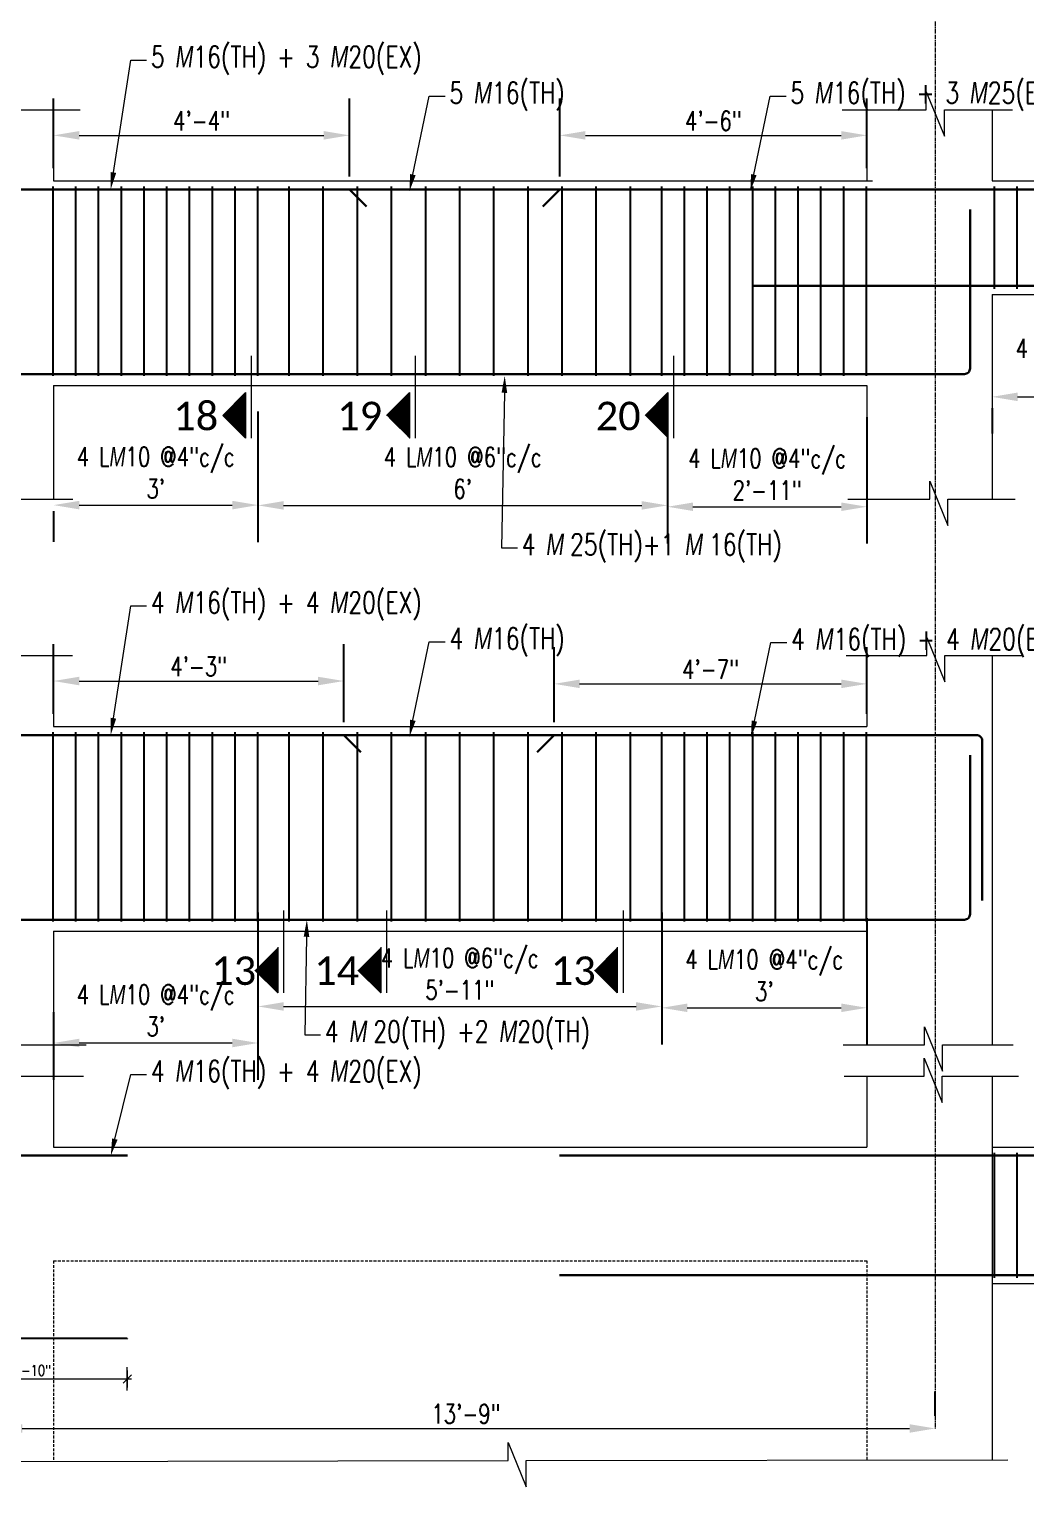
# Model space of a CAD drawing. Header units: inches. Extents: x 0 to 162649, y -36601 to -26324.
# Drawn here: x 157625.7 to 157800.9, y -35935.3 to -35678.8 of the extents above; entities that cross this region are included whole.
import ezdxf
from ezdxf import colors
from ezdxf.entities.mleader import LeaderData, LeaderLine
from ezdxf.math import Vec2, Vec3

# ---------------------------------------------------------------- set-up
doc = ezdxf.new("R2010")
doc.units = ezdxf.units.IN
doc.header["$MEASUREMENT"] = 0
doc.linetypes.add('CENTER2', pattern=[1.125, 0.75, -0.125, 0.125, -0.125])
doc.linetypes.add('DASHED', pattern=[0.75, 0.5, -0.25])
for name, color, linetype, lineweight in [('Cen', 9, 'CENTER2', 5), ('Dim', 1, 'Continuous', 13), ('dimention', 1, 'Continuous', 13), ('hatch', 252, 'Continuous', 0), ('OL_AR_Text', 140, 'Continuous', 5), ('Rein', 3, 'Continuous', 30), ('Stirrups', 191, 'Continuous', 25), ('TEXT', 7, 'Continuous', 9)]:
    doc.layers.add(name, color=color, linetype=linetype, lineweight=lineweight)
doc.styles.add('1-8 Annotative Text', font='calibri.ttf', dxfattribs={"height": 0.125})
doc.styles.add('DIM', font='simplex.shx', dxfattribs={"width": 0.75})
doc.styles.add('rmtext', font='romans.shx', dxfattribs={"width": 0.8})
doc.dimstyles.new('DIM-24', dxfattribs={"dimscale": 24, "dimtxt": 0.078125, "dimasz": 0.0625, "dimexe": 0.0625, "dimexo": 0.015625, "dimgap": 0.015625, "dimtad": 1, "dimdec": 1, "dimzin": 3, "dimdsep": 46, "dimlunit": 4, "dimtxsty": 'rmtext', "dimblk": 'OBLIQUE', "dimcen": 0.09375, "dimdle": 0.03125, "dimclrd": 1, "dimclre": 1, "dimclrt": 2, "dimadec": 0, "dimazin": 0, "dimtfac": 0.75, "dimtdec": 1, "dimtix": 1, "dimtmove": 0, "dimatfit": 3, "dimfxl": 0.0625, "dimfxlon": 1, "dimfrac": 1, "dimtolj": 1, "dimtzin": 0, "dimlwd": -1, "dimlwe": 5, "dimarcsym": 0})
doc.dimstyles.get("Standard").update_dxf_attribs({"dimscale": 36, "dimtxt": 0.09375, "dimasz": 0.125, "dimexe": 0.18, "dimexo": 0.0625, "dimgap": 0.015625, "dimtad": 1, "dimdec": 0, "dimzin": 0, "dimdsep": 46, "dimlunit": 4, "dimtxsty": 'DIM', "dimcen": 0.09, "dimadec": 0, "dimazin": 0, "dimtfac": 0.75, "dimtdec": 0, "dimtmove": 0, "dimatfit": 3, "dimfxl": 1, "dimtolj": 1, "dimtzin": 0, "dimlwd": 9, "dimarcsym": 0})

# ---------------------------------------------------------------- blocks, each defined once
blk = doc.blocks.new('*D7')
at = {"layer": 'Defpoints', "color": 0, "transparency": 16777216}
for p in [(157681.01, -35793.5), (157630.01, -35801.5), (157681.01, -35803)]:
    blk.add_point(p, dxfattribs=at)
at = {"layer": 'dimention', "color": 0, "lineweight": -2, "transparency": 16777216}
for p, q in [((157630.01, -35799.25), (157630.01, -35787.02)), ((157681.01, -35800.75), (157681.01, -35787.02))]:
    blk.add_line(p, q, dxfattribs=at)
at = {"layer": 'dimention', "color": 0, "lineweight": 9, "transparency": 16777216}
blk.add_line((157634.51, -35793.5), (157676.51, -35793.5), dxfattribs=at)
at = {"layer": 'dimention', "color": 0, "transparency": 16777216}
for points in [[(157634.51, -35792.75), (157634.51, -35794.25), (157630.01, -35793.5)], [(157676.51, -35792.75), (157676.51, -35794.25), (157681.01, -35793.5)]]:
    blk.add_solid(points, dxfattribs=at)
at = {"layer": 'dimention', "color": 0, "transparency": 16777216, "insert": (157655.51, -35790.93), "char_height": 3.375, "attachment_point": 5, "style": 'DIM'}
blk.add_mtext('\\A1;4\'-3"', dxfattribs=at)
blk = doc.blocks.new('*D8')
at = {"layer": 'Defpoints', "color": 0, "transparency": 16777216}
for p in [(157773, -35794), (157773, -35801.5), (157718, -35803)]:
    blk.add_point(p, dxfattribs=at)
at = {"layer": 'dimention', "color": 0, "lineweight": -2, "transparency": 16777216}
for p, q in [((157718, -35800.75), (157718, -35787.52)), ((157773, -35799.25), (157773, -35787.52))]:
    blk.add_line(p, q, dxfattribs=at)
at = {"layer": 'dimention', "color": 0, "lineweight": 9, "transparency": 16777216}
blk.add_line((157722.5, -35794), (157768.5, -35794), dxfattribs=at)
at = {"layer": 'dimention', "color": 0, "transparency": 16777216}
for points in [[(157722.5, -35793.25), (157722.5, -35794.75), (157718, -35794)], [(157768.5, -35793.25), (157768.5, -35794.75), (157773, -35794)]]:
    blk.add_solid(points, dxfattribs=at)
at = {"layer": 'dimention', "color": 0, "transparency": 16777216, "insert": (157745.5, -35791.43), "char_height": 3.375, "attachment_point": 5, "style": 'DIM'}
blk.add_mtext('\\A1;4\'-7"', dxfattribs=at)
blk = doc.blocks.new('*D16')
at = {"layer": 'Defpoints', "color": 0, "transparency": 16777216}
for p in [(157682.01, -35697.5), (157630.01, -35705.5), (157682.01, -35707)]:
    blk.add_point(p, dxfattribs=at)
at = {"layer": 'dimention', "color": 0, "lineweight": -2, "transparency": 16777216}
for p, q in [((157630.01, -35703.25), (157630.01, -35691.02)), ((157682.01, -35704.75), (157682.01, -35691.02))]:
    blk.add_line(p, q, dxfattribs=at)
at = {"layer": 'dimention', "color": 0, "lineweight": 9, "transparency": 16777216}
blk.add_line((157634.51, -35697.5), (157677.51, -35697.5), dxfattribs=at)
at = {"layer": 'dimention', "color": 0, "transparency": 16777216}
for points in [[(157634.51, -35696.75), (157634.51, -35698.25), (157630.01, -35697.5)], [(157677.51, -35696.75), (157677.51, -35698.25), (157682.01, -35697.5)]]:
    blk.add_solid(points, dxfattribs=at)
at = {"layer": 'dimention', "color": 0, "transparency": 16777216, "insert": (157656.01, -35694.93), "char_height": 3.375, "attachment_point": 5, "style": 'DIM'}
blk.add_mtext('\\A1;4\'-4"', dxfattribs=at)
blk = doc.blocks.new('*D17')
at = {"layer": 'Defpoints', "color": 0, "transparency": 16777216}
for p in [(157773, -35697.5), (157773, -35705.5), (157719, -35707)]:
    blk.add_point(p, dxfattribs=at)
at = {"layer": 'dimention', "color": 0, "lineweight": -2, "transparency": 16777216}
for p, q in [((157719, -35704.75), (157719, -35691.02)), ((157773, -35703.25), (157773, -35691.02))]:
    blk.add_line(p, q, dxfattribs=at)
at = {"layer": 'dimention', "color": 0, "lineweight": 9, "transparency": 16777216}
blk.add_line((157723.5, -35697.5), (157768.5, -35697.5), dxfattribs=at)
at = {"layer": 'dimention', "color": 0, "transparency": 16777216}
for points in [[(157723.5, -35696.75), (157723.5, -35698.25), (157719, -35697.5)], [(157768.5, -35696.75), (157768.5, -35698.25), (157773, -35697.5)]]:
    blk.add_solid(points, dxfattribs=at)
at = {"layer": 'dimention', "color": 0, "transparency": 16777216, "insert": (157746, -35694.93), "char_height": 3.375, "attachment_point": 5, "style": 'DIM'}
blk.add_mtext('\\A1;4\'-6"', dxfattribs=at)
blk = doc.blocks.new('*D26')
at = {"layer": 'Defpoints', "color": 0, "transparency": 16777216}
for p in [(157665.93, -35831.99), (157630.01, -35849.49), (157665.93, -35857.18)]:
    blk.add_point(p, dxfattribs=at)
at = {"layer": 'dimention', "color": 0, "lineweight": -2, "transparency": 16777216}
for p, q in [((157665.93, -35834.24), (157665.93, -35863.66)), ((157630.01, -35851.74), (157630.01, -35863.66))]:
    blk.add_line(p, q, dxfattribs=at)
at = {"layer": 'dimention', "color": 0, "lineweight": 9, "transparency": 16777216}
blk.add_line((157634.51, -35857.18), (157661.43, -35857.18), dxfattribs=at)
at = {"layer": 'dimention', "color": 0, "transparency": 16777216}
for points in [[(157634.51, -35856.43), (157634.51, -35857.93), (157630.01, -35857.18)], [(157661.43, -35856.43), (157661.43, -35857.93), (157665.93, -35857.18)]]:
    blk.add_solid(points, dxfattribs=at)
at = {"layer": 'dimention', "color": 0, "transparency": 16777216, "insert": (157647.97, -35851.47), "char_height": 3.375, "attachment_point": 5, "style": 'DIM'}
blk.add_mtext('\\A1;4 L{\\A0;\\Fgothici|c0;\\W0.75;M}10 @4"c/c\\P3\'', dxfattribs=at)
blk = doc.blocks.new('*D27')
at = {"layer": 'Defpoints', "color": 0, "transparency": 16777216}
for p in [(157773, -35832.99), (157736.92, -35850.75), (157773, -35850.99)]:
    blk.add_point(p, dxfattribs=at)
at = {"layer": 'dimention', "color": 0, "lineweight": -2, "transparency": 16777216}
for p, q in [((157773, -35835.24), (157773, -35857.47)), ((157736.92, -35853), (157736.92, -35857.47))]:
    blk.add_line(p, q, dxfattribs=at)
at = {"layer": 'dimention', "color": 0, "lineweight": 9, "transparency": 16777216}
blk.add_line((157741.42, -35850.99), (157768.5, -35850.99), dxfattribs=at)
at = {"layer": 'dimention', "color": 0, "transparency": 16777216}
for points in [[(157741.42, -35850.24), (157741.42, -35851.74), (157736.92, -35850.99)], [(157768.5, -35850.24), (157768.5, -35851.74), (157773, -35850.99)]]:
    blk.add_solid(points, dxfattribs=at)
at = {"layer": 'dimention', "color": 0, "transparency": 16777216, "insert": (157754.96, -35845.28), "char_height": 3.375, "attachment_point": 5, "style": 'DIM'}
blk.add_mtext('\\A1;4 L{\\A0;\\Fgothici|c0;\\W0.75;M}10 @4"c/c\\P3\'', dxfattribs=at)
blk = doc.blocks.new('*D28')
at = {"layer": 'Defpoints', "color": 0, "transparency": 16777216}
for p in [(157665.93, -35831.99), (157736.92, -35831.99), (157736.92, -35850.75)]:
    blk.add_point(p, dxfattribs=at)
at = {"layer": 'dimention', "color": 0, "lineweight": -2, "transparency": 16777216}
for p, q in [((157665.93, -35834.24), (157665.93, -35857.23)), ((157736.92, -35834.24), (157736.92, -35857.23))]:
    blk.add_line(p, q, dxfattribs=at)
at = {"layer": 'dimention', "color": 0, "lineweight": 9, "transparency": 16777216}
blk.add_line((157670.43, -35850.75), (157732.42, -35850.75), dxfattribs=at)
at = {"layer": 'dimention', "color": 0, "transparency": 16777216}
for points in [[(157670.43, -35850), (157670.43, -35851.5), (157665.93, -35850.75)], [(157732.42, -35850), (157732.42, -35851.5), (157736.92, -35850.75)]]:
    blk.add_solid(points, dxfattribs=at)
at = {"layer": 'dimention', "color": 0, "transparency": 16777216, "insert": (157701.43, -35845.04), "char_height": 3.375, "attachment_point": 5, "style": 'DIM'}
blk.add_mtext('\\A1;4 L{\\A0;\\Fgothici|c0;\\W0.75;M}10 @6"c/c\\P5\'-11"', dxfattribs=at)
blk = doc.blocks.new('*D37')
at = {"layer": 'Defpoints', "color": 0, "transparency": 16777216}
for p in [(157665.93, -35743.84), (157630.01, -35761.34), (157665.93, -35762.55)]:
    blk.add_point(p, dxfattribs=at)
at = {"layer": 'dimention', "color": 0, "lineweight": -2, "transparency": 16777216}
for p, q in [((157665.93, -35746.09), (157665.93, -35769.03)), ((157630.01, -35763.59), (157630.01, -35769.03))]:
    blk.add_line(p, q, dxfattribs=at)
at = {"layer": 'dimention', "color": 0, "lineweight": 9, "transparency": 16777216}
blk.add_line((157634.51, -35762.55), (157661.43, -35762.55), dxfattribs=at)
at = {"layer": 'dimention', "color": 0, "transparency": 16777216}
for points in [[(157634.51, -35761.8), (157634.51, -35763.3), (157630.01, -35762.55)], [(157661.43, -35761.8), (157661.43, -35763.3), (157665.93, -35762.55)]]:
    blk.add_solid(points, dxfattribs=at)
at = {"layer": 'dimention', "color": 0, "transparency": 16777216, "insert": (157647.97, -35756.85), "char_height": 3.375, "attachment_point": 5, "style": 'DIM'}
blk.add_mtext('\\A1;4 L{\\A0;\\Fgothici|c0;\\W0.75;M}10 @4"c/c\\P3\'', dxfattribs=at)
blk = doc.blocks.new('*D38')
at = {"layer": 'Defpoints', "color": 0, "transparency": 16777216}
for p in [(157773, -35744.84), (157737.92, -35762.6), (157773, -35762.84)]:
    blk.add_point(p, dxfattribs=at)
at = {"layer": 'dimention', "color": 0, "lineweight": -2, "transparency": 16777216}
for p, q in [((157773, -35747.09), (157773, -35769.32)), ((157737.92, -35764.85), (157737.92, -35769.32))]:
    blk.add_line(p, q, dxfattribs=at)
at = {"layer": 'dimention', "color": 0, "lineweight": 9, "transparency": 16777216}
blk.add_line((157742.42, -35762.84), (157768.5, -35762.84), dxfattribs=at)
at = {"layer": 'dimention', "color": 0, "transparency": 16777216}
for points in [[(157742.42, -35762.09), (157742.42, -35763.59), (157737.92, -35762.84)], [(157768.5, -35762.09), (157768.5, -35763.59), (157773, -35762.84)]]:
    blk.add_solid(points, dxfattribs=at)
at = {"layer": 'dimention', "color": 0, "transparency": 16777216, "insert": (157755.46, -35757.14), "char_height": 3.375, "attachment_point": 5, "style": 'DIM'}
blk.add_mtext('\\A1;4 L{\\A0;\\Fgothici|c0;\\W0.75;M}10 @4"c/c\\P2\'-11"', dxfattribs=at)
blk = doc.blocks.new('*D39')
at = {"layer": 'Defpoints', "color": 0, "transparency": 16777216}
for p in [(157665.93, -35743.84), (157737.92, -35743.84), (157737.92, -35762.6)]:
    blk.add_point(p, dxfattribs=at)
at = {"layer": 'dimention', "color": 0, "lineweight": -2, "transparency": 16777216}
for p, q in [((157665.93, -35746.09), (157665.93, -35769.08)), ((157737.92, -35746.09), (157737.92, -35769.08))]:
    blk.add_line(p, q, dxfattribs=at)
at = {"layer": 'dimention', "color": 0, "lineweight": 9, "transparency": 16777216}
blk.add_line((157670.43, -35762.6), (157733.42, -35762.6), dxfattribs=at)
at = {"layer": 'dimention', "color": 0, "transparency": 16777216}
for points in [[(157670.43, -35761.85), (157670.43, -35763.35), (157665.93, -35762.6)], [(157733.42, -35761.85), (157733.42, -35763.35), (157737.92, -35762.6)]]:
    blk.add_solid(points, dxfattribs=at)
at = {"layer": 'dimention', "color": 0, "transparency": 16777216, "insert": (157701.93, -35756.9), "char_height": 3.375, "attachment_point": 5, "style": 'DIM'}
blk.add_mtext('\\A1;4 L{\\A0;\\Fgothici|c0;\\W0.75;M}10 @6"c/c\\P6\'', dxfattribs=at)
blk = doc.blocks.new('*D216')
at = {"layer": 'Defpoints', "color": 0, "transparency": 16777216}
for p in [(157620.01, -35925.5), (157785, -35925), (157785, -35925)]:
    blk.add_point(p, dxfattribs=at)
at = {"layer": 'Dim', "color": 0, "lineweight": -2, "transparency": 16777216}
for p, q in [((157620.01, -35923.25), (157620.01, -35918.52)), ((157785, -35922.75), (157785, -35918.52))]:
    blk.add_line(p, q, dxfattribs=at)
at = {"layer": 'Dim', "color": 0, "lineweight": 9, "transparency": 16777216}
blk.add_line((157624.51, -35925), (157780.5, -35925), dxfattribs=at)
at = {"layer": 'Dim', "color": 0, "transparency": 16777216}
for points in [[(157624.51, -35924.25), (157624.51, -35925.75), (157620.01, -35925)], [(157780.5, -35924.25), (157780.5, -35925.75), (157785, -35925)]]:
    blk.add_solid(points, dxfattribs=at)
at = {"layer": 'Dim', "color": 0, "transparency": 16777216, "insert": (157702.5, -35922.43), "char_height": 3.375, "attachment_point": 5, "style": 'DIM'}
blk.add_mtext('\\A1;13\'-9"', dxfattribs=at)
blk = doc.blocks.new('*D232')
at = {"layer": 'Defpoints', "color": 0, "transparency": 16777216}
for p in [(157854, -35725.5), (157795, -35743.26), (157854, -35743.5)]:
    blk.add_point(p, dxfattribs=at)
at = {"layer": 'dimention', "color": 0, "lineweight": -2, "transparency": 16777216}
for p, q in [((157854, -35727.75), (157854, -35749.98)), ((157795, -35745.51), (157795, -35749.98))]:
    blk.add_line(p, q, dxfattribs=at)
at = {"layer": 'dimention', "color": 0, "lineweight": 9, "transparency": 16777216}
blk.add_line((157799.5, -35743.5), (157849.5, -35743.5), dxfattribs=at)
at = {"layer": 'dimention', "color": 0, "transparency": 16777216}
for points in [[(157799.5, -35742.75), (157799.5, -35744.25), (157795, -35743.5)], [(157849.5, -35742.75), (157849.5, -35744.25), (157854, -35743.5)]]:
    blk.add_solid(points, dxfattribs=at)
at = {"layer": 'dimention', "color": 0, "transparency": 16777216, "insert": (157813.03, -35737.79), "char_height": 3.375, "attachment_point": 5, "style": 'DIM'}
blk.add_mtext('\\A1;4 L{\\A0;\\Fgothici|c0;M}10 @3"c/c\\P4\'-11"', dxfattribs=at)
blk = doc.blocks.new('_Oblique')
for p, q in [((-0.49, -0.49), (0.49, 0.49)), ((0, -1.37), (0, 1.38))]:
    blk.add_line(p, q)
blk = doc.blocks.new('*D373')
at = {"layer": 'Defpoints', "color": 0, "transparency": 16777216}
for p in [(157608.93, -35910.27), (157642.97, -35909.15), (157642.97, -35916.27)]:
    blk.add_point(p, dxfattribs=at)
at = {"layer": 'Dim', "color": 1, "lineweight": 5, "transparency": 16777216}
for p, q in [((157608.93, -35914.77), (157608.93, -35917.77)), ((157642.97, -35914.77), (157642.97, -35917.77))]:
    blk.add_line(p, q, dxfattribs=at)
at = {"layer": 'Dim', "color": 1, "transparency": 16777216}
blk.add_line((157608.18, -35916.27), (157643.72, -35916.27), dxfattribs=at)
at = {"layer": 'Dim', "color": 1, "transparency": 16777216, "xscale": 1.5, "yscale": 1.5, "zscale": 1.5, "rotation": 180}
blk.add_blockref('_Oblique', (157608.93, -35916.27), dxfattribs=at)
at = {"layer": 'Dim', "color": 1, "transparency": 16777216, "xscale": 1.5, "yscale": 1.5, "zscale": 1.5}
blk.add_blockref('_Oblique', (157642.97, -35916.27), dxfattribs=at)
at = {"layer": 'Dim', "color": 2, "transparency": 16777216, "insert": (157625.95, -35914.78), "char_height": 1.875, "attachment_point": 5, "style": 'rmtext'}
blk.add_mtext('\\A1;2\'-10"', dxfattribs=at)

msp = doc.modelspace()

# ---------------------------------------------------------------- hatches: boundary and pattern name
at = {"layer": 'Dim'}
h = msp.add_hatch(dxfattribs=at)
h.set_pattern_fill('ANSI31', color=256)
h.set_pattern_definition([(45, (704.059, 155.80887), (-0.08838834765, 0.08838834765), [])])
h.paths.add_polyline_path([(157663.75, -35746.76), (157663.75, -35742.76), (157659.75, -35746.76), (157663.75, -35750.76)])
h = msp.add_hatch(dxfattribs=at)
h.set_pattern_fill('ANSI31', color=256)
h.set_pattern_definition([(45, (732.86989, 155.80887), (-0.08838834765, 0.08838834765), [])])
h.paths.add_polyline_path([(157692.56, -35746.76), (157692.56, -35742.76), (157688.56, -35746.76), (157692.56, -35750.76)])
h = msp.add_hatch(dxfattribs=at)
h.set_pattern_fill('ANSI31', color=256)
h.set_pattern_definition([(45, (778.33291, 155.80887), (-0.08838834765, 0.08838834765), [])])
h.paths.add_polyline_path([(157738.02, -35746.76), (157738.02, -35742.76), (157734.02, -35746.76), (157738.02, -35750.76)])
h = msp.add_hatch(dxfattribs=at)
h.set_pattern_fill('ANSI31', color=256)
h.set_pattern_definition([(45, (709.7188, 58.22031), (-0.08838834765, 0.08838834765), [])])
h.paths.add_polyline_path([(157669.41, -35844.35), (157669.41, -35840.35), (157665.41, -35844.35), (157669.41, -35848.35)])
h = msp.add_hatch(dxfattribs=at)
h.set_pattern_fill('ANSI31', color=256)
h.set_pattern_definition([(45, (727.83097, 58.22031), (-0.08838834765, 0.08838834765), [])])
h.paths.add_polyline_path([(157687.52, -35844.35), (157687.52, -35840.35), (157683.52, -35844.35), (157687.52, -35848.35)])
h = msp.add_hatch(dxfattribs=at)
h.set_pattern_fill('ANSI31', color=256)
h.set_pattern_definition([(45, (769.42555, 58.22031), (-0.08838834765, 0.08838834765), [])])
h.paths.add_polyline_path([(157729.12, -35844.35), (157729.12, -35840.35), (157725.12, -35844.35), (157729.12, -35848.35)])

# ---------------------------------------------------------------- linework, layer by layer
at = {"layer": 'Cen'}
msp.add_line((157785, -35112.85), (157785, -35925), dxfattribs=at)
at = {"layer": 'Dim'}
for p, q in [((157664.75, -35736.26), (157664.75, -35750.76)), ((157693.56, -35736.26), (157693.56, -35750.76)), ((157739.02, -35736.26), (157739.02, -35750.76)), ((157659.75, -35746.76), (157663.75, -35742.76)), ((157663.75, -35742.76), (157663.75, -35750.76)), ((157688.56, -35746.76), (157692.56, -35742.76)), ((157692.56, -35742.76), (157692.56, -35750.76)), ((157734.02, -35746.76), (157738.02, -35742.76)), ((157738.02, -35742.76), (157738.02, -35750.76)), ((157659.75, -35746.76), (157663.75, -35750.76)), ((157663.75, -35750.76), (157663.75, -35746.76)), ((157670.41, -35833.85), (157670.41, -35848.35)), ((157688.52, -35833.85), (157688.52, -35848.35)), ((157730.12, -35833.85), (157730.12, -35848.35)), ((157669.41, -35840.35), (157669.41, -35848.35)), ((157687.52, -35840.35), (157687.52, -35848.35)), ((157729.12, -35840.35), (157729.12, -35848.35)), ((157665.41, -35844.35), (157669.41, -35848.35)), ((157669.41, -35848.35), (157669.41, -35844.35)), ((157683.52, -35844.35), (157687.52, -35848.35)), ((157687.52, -35848.35), (157687.52, -35844.35)), ((157725.12, -35844.35), (157729.12, -35848.35)), ((157729.12, -35848.35), (157729.12, -35844.35))]:
    msp.add_line(p, q, dxfattribs=at)
at = {"layer": 'hatch'}
for p, q in [((157783.45, -35693), (157783.45, -35689.83)), ((157783.45, -35689.83), (157786.64, -35697.63)), ((157621.45, -35693), (157634.7, -35693)), ((157630.01, -35693), (157630.01, -35705.5)), ((157768.67, -35693), (157783.45, -35693)), ((157773, -35693), (157773, -35705.5)), ((157786.64, -35697.63), (157786.64, -35693)), ((157786.64, -35693), (157798.58, -35693)), ((157795, -35693), (157795, -35705.5)), ((157630.01, -35705.5), (157774, -35705.5)), ((157795, -35705.5), (157854, -35705.5)), ((157795, -35725.5), (157795, -35761.5)), ((157795, -35725.5), (157854, -35725.5)), ((157630.01, -35741.5), (157630.01, -35761.5)), ((157630.01, -35741.5), (157773, -35741.5)), ((157773, -35741.5), (157773, -35761.5)), ((157784.07, -35761.5), (157784.07, -35758.33)), ((157784.07, -35758.33), (157787.25, -35766.13)), ((157622.42, -35761.5), (157633.41, -35761.5)), ((157769.67, -35761.5), (157784.07, -35761.5)), ((157787.25, -35766.13), (157787.25, -35761.5)), ((157787.25, -35761.5), (157799.05, -35761.5)), ((157783.53, -35789), (157783.53, -35785.83)), ((157783.53, -35785.83), (157786.72, -35793.63)), ((157621.75, -35789), (157633.34, -35789)), ((157630.01, -35789), (157630.01, -35801.5)), ((157769.35, -35789), (157783.53, -35789)), ((157773, -35789), (157773, -35801.5)), ((157786.72, -35793.63), (157786.72, -35789)), ((157786.72, -35789), (157800.21, -35789)), ((157795, -35789), (157795, -35857.5)), ((157630.01, -35801.5), (157773, -35801.5)), ((157630.01, -35837.5), (157630.01, -35857.5)), ((157630.01, -35837.5), (157773, -35837.5)), ((157773, -35837.5), (157773, -35857.5)), ((157783.13, -35857.5), (157783.13, -35854.33)), ((157783.13, -35854.33), (157786.32, -35862.13)), ((157621.98, -35857.5), (157635.73, -35857.5)), ((157768.81, -35857.5), (157783.13, -35857.5)), ((157786.32, -35862.13), (157786.32, -35857.5)), ((157786.32, -35857.5), (157798.7, -35857.5)), ((157783.05, -35863), (157783.05, -35859.83)), ((157783.05, -35859.83), (157786.24, -35867.63)), ((157621.86, -35863), (157635.26, -35863)), ((157630.01, -35863), (157630.01, -35875.5)), ((157769, -35863), (157783.05, -35863)), ((157773, -35863), (157773, -35875.5)), ((157786.24, -35867.63), (157786.24, -35863)), ((157786.24, -35863), (157799.65, -35863)), ((157795, -35863), (157795, -35930.5)), ((157630.01, -35875.5), (157773, -35875.5)), ((157795, -35875.5), (157854, -35875.5)), ((157795, -35899.5), (157854, -35899.5)), ((157709.92, -35930.64), (157709.92, -35927.47)), ((157709.92, -35927.47), (157713.11, -35935.27)), ((157604.51, -35930.81), (157709.92, -35930.64)), ((157713.11, -35930.64), (157797.78, -35930.5)), ((157713.11, -35935.27), (157713.11, -35930.64))]:
    msp.add_line(p, q, dxfattribs=at)
at = {"layer": 'hatch', "linetype": 'DASHED'}
for p, q in [((157630.01, -35895.5), (157630.01, -35930.5)), ((157630.01, -35895.5), (157773, -35895.5)), ((157773, -35895.5), (157773, -35930.5))]:
    msp.add_line(p, q, dxfattribs=at)
at = {"layer": 'Rein'}
for p, q in [((157685.01, -35710), (157682.01, -35707)), ((157716, -35710), (157719, -35707)), ((157684.01, -35806), (157681.01, -35803)), ((157715, -35806), (157718, -35803))]:
    msp.add_line(p, q, dxfattribs=at)
for points in [[(157852.21, -35724.5), (157852.21, -35708, 0.414214), (157851.21, -35707), (156895.55, -35707, 0.414214), (156894.55, -35708), (156894.55, -35724.5)], [(157450.62, -35714.5), (157450.62, -35738.5, 0.414214), (157451.62, -35739.5), (157580.06, -35739.5), (157790.14, -35739.5, 0.414214), (157791.14, -35738.5), (157791.14, -35710.57)], [(157752.92, -35724), (157850.71, -35724, 0.414214), (157851.71, -35723), (157851.71, -35708.75)], [(157793.26, -35832.13), (157793.26, -35804, 0.414214), (157792.26, -35803), (156895.55, -35803, 0.414214), (156894.55, -35804), (156894.55, -35820.5)], [(157450.62, -35810.5), (157450.62, -35834.5, 0.414214), (157451.62, -35835.5), (157580.06, -35835.5), (157790.14, -35835.5, 0.414214), (157791.14, -35834.5), (157791.14, -35806.57)], [(157643.01, -35877), (156895.55, -35877, 0.414214), (156894.55, -35878), (156894.55, -35894.5)], [(157853.01, -35897.14), (157853.01, -35878, 0.414214), (157852.01, -35877), (157718.98, -35877)], [(157718.98, -35898), (157851.51, -35898, 0.414214), (157852.51, -35897), (157852.51, -35877.74)], [(157450.62, -35884.5), (157450.62, -35908.5, 0.414214), (157451.62, -35909.5), (157580.06, -35909.12), (157642.97, -35909.15, 0.414214), (157642.97, -35909.15), (157642.97, -35909.15)]]:
    msp.add_lwpolyline(points, format="xyb", dxfattribs=at)
at = {"layer": 'Stirrups'}
for p, q in [((157629.93, -35739.82), (157629.93, -35706.5)), ((157633.93, -35739.82), (157633.93, -35706.5)), ((157637.93, -35739.82), (157637.93, -35706.5)), ((157641.93, -35739.82), (157641.93, -35706.5)), ((157645.93, -35739.82), (157645.93, -35706.5)), ((157649.93, -35739.82), (157649.93, -35706.5)), ((157653.93, -35739.82), (157653.93, -35706.5)), ((157657.93, -35739.82), (157657.93, -35706.5)), ((157661.93, -35739.82), (157661.93, -35706.5)), ((157665.93, -35739.82), (157665.93, -35706.5)), ((157671.43, -35739.82), (157671.43, -35706.5)), ((157677.43, -35739.82), (157677.43, -35706.5)), ((157683.43, -35739.82), (157683.43, -35706.5)), ((157689.43, -35739.82), (157689.43, -35706.5)), ((157695.43, -35739.82), (157695.43, -35706.5)), ((157701.43, -35739.82), (157701.43, -35706.5)), ((157707.43, -35739.82), (157707.43, -35706.5)), ((157713.43, -35739.82), (157713.43, -35706.5)), ((157719.43, -35739.82), (157719.43, -35706.5)), ((157725.43, -35739.82), (157725.43, -35706.5)), ((157731.43, -35739.82), (157731.43, -35706.5)), ((157736.92, -35739.82), (157736.92, -35706.5)), ((157740.92, -35739.82), (157740.92, -35706.5)), ((157744.92, -35739.82), (157744.92, -35706.5)), ((157748.92, -35739.82), (157748.92, -35706.5)), ((157752.92, -35739.82), (157752.92, -35706.5)), ((157756.92, -35739.82), (157756.92, -35706.5)), ((157760.92, -35739.82), (157760.92, -35706.5)), ((157764.92, -35739.82), (157764.92, -35706.5)), ((157768.92, -35739.82), (157768.92, -35706.5)), ((157772.92, -35739.82), (157772.92, -35706.5)), ((157795.42, -35724.5), (157795.42, -35706.5)), ((157799.42, -35724.5), (157799.42, -35706.5)), ((157629.93, -35835.82), (157629.93, -35802.5)), ((157633.93, -35835.82), (157633.93, -35802.5)), ((157637.93, -35835.82), (157637.93, -35802.5)), ((157641.93, -35835.82), (157641.93, -35802.5)), ((157645.93, -35835.82), (157645.93, -35802.5)), ((157649.93, -35835.82), (157649.93, -35802.5)), ((157653.93, -35835.82), (157653.93, -35802.5)), ((157657.93, -35835.82), (157657.93, -35802.5)), ((157661.93, -35835.82), (157661.93, -35802.5)), ((157665.93, -35835.82), (157665.93, -35802.5)), ((157671.43, -35835.82), (157671.43, -35802.5)), ((157677.43, -35835.82), (157677.43, -35802.5)), ((157683.43, -35835.82), (157683.43, -35802.5)), ((157689.43, -35835.82), (157689.43, -35802.5)), ((157695.43, -35835.82), (157695.43, -35802.5)), ((157701.43, -35835.82), (157701.43, -35802.5)), ((157707.43, -35835.82), (157707.43, -35802.5)), ((157713.43, -35835.82), (157713.43, -35802.5)), ((157719.43, -35835.82), (157719.43, -35802.5)), ((157725.43, -35835.82), (157725.43, -35802.5)), ((157731.43, -35835.82), (157731.43, -35802.5)), ((157736.92, -35835.82), (157736.92, -35802.5)), ((157740.92, -35835.82), (157740.92, -35802.5)), ((157744.92, -35835.82), (157744.92, -35802.5)), ((157748.92, -35835.82), (157748.92, -35802.5)), ((157752.92, -35835.82), (157752.92, -35802.5)), ((157756.92, -35835.82), (157756.92, -35802.5)), ((157760.92, -35835.82), (157760.92, -35802.5)), ((157764.92, -35835.82), (157764.92, -35802.5)), ((157768.92, -35835.82), (157768.92, -35802.5)), ((157772.92, -35835.82), (157772.92, -35802.5)), ((157795.42, -35898.5), (157795.42, -35876.5)), ((157799.42, -35898.5), (157799.42, -35876.5))]:
    msp.add_line(p, q, dxfattribs=at)

# ---------------------------------------------------------------- texts
at = {"layer": 'OL_AR_Text', "char_height": 5, "width": 3.8192065e-317, "attachment_point": 1, "style": '1-8 Annotative Text'}
for s, insert in [('18', (157651.05, -35744.37)), ('19', (157679.86, -35744.37)), ('20', (157725.32, -35744.37)), ('13', (157657.72, -35841.96)), ('14', (157675.83, -35841.96)), ('13', (157717.42, -35841.96))]:
    msp.add_mtext(s, dxfattribs=dict(at, insert=insert))

# ---------------------------------------------------------------- dimensions: what is measured, and where the dimension line sits
at = {"layer": 'Dim'}
dim = msp.add_linear_dim(base=(157642.97, -35916.27), p1=(157608.93, -35910.27), p2=(157642.97, -35909.15), dimstyle='DIM-24', dxfattribs=at)
dim.commit()
dim.dimension.update_dxf_attribs({"geometry": '*D373', "text_midpoint": (157625.95, -35914.78)})
dim = msp.add_linear_dim(base=(157785, -35925), p1=(157620.01, -35925.5), p2=(157785, -35925), dimstyle='Standard', override={"dimtmove": 1}, dxfattribs=at)
dim.commit()
dim.dimension.update_dxf_attribs({"geometry": '*D216', "text_midpoint": (157702.5, -35922.43)})
at = {"layer": 'dimention'}
for base, p1, p2, picture, middle in [((157682.01, -35697.5), (157630.01, -35705.5), (157682.01, -35707), '*D16', (157656.01, -35694.93)), ((157773, -35697.5), (157719, -35707), (157773, -35705.5), '*D17', (157746, -35694.93)), ((157681.01, -35793.5), (157630.01, -35801.5), (157681.01, -35803), '*D7', (157655.51, -35790.93)), ((157773, -35794), (157718, -35803), (157773, -35801.5), '*D8', (157745.5, -35791.43))]:
    dim = msp.add_linear_dim(base=base, p1=p1, p2=p2, dimstyle='Standard', dxfattribs=at)
    dim.commit()
    dim.dimension.update_dxf_attribs({"geometry": picture, "text_midpoint": middle})
for base, p1, p2, text, picture, middle in [((157854, -35743.5), (157795, -35743.26), (157854, -35725.5), '4 L{\\A0;\\Fgothici|c0;M}10 @3"c/c\\P<>', '*D232', (157813.03, -35743.5)), ((157665.93, -35762.55), (157630.01, -35761.34), (157665.93, -35743.84), '4 L{\\A0;\\Fgothici|c0;\\W0.75;M}10 @4"c/c\\P<>', '*D37', (157647.97, -35762.55)), ((157773, -35762.84), (157737.92, -35762.6), (157773, -35744.84), '4 L{\\A0;\\Fgothici|c0;\\W0.75;M}10 @4"c/c\\P<>', '*D38', (157755.46, -35762.84)), ((157665.93, -35857.18), (157630.01, -35849.49), (157665.93, -35831.99), '4 L{\\A0;\\Fgothici|c0;\\W0.75;M}10 @4"c/c\\P<>', '*D26', (157647.97, -35857.18)), ((157773, -35850.99), (157736.92, -35850.75), (157773, -35832.99), '4 L{\\A0;\\Fgothici|c0;\\W0.75;M}10 @4"c/c\\P<>', '*D27', (157754.96, -35850.99))]:
    dim = msp.add_linear_dim(base=base, p1=p1, p2=p2, text=text, dimstyle='Standard', dxfattribs=at)
    dim.commit()
    dim.dimension.update_dxf_attribs({"geometry": picture, "text_midpoint": middle, "dimtype": 160})
for base, p1, p2, picture, middle in [((157737.92, -35762.6), (157665.93, -35743.84), (157737.92, -35743.84), '*D39', (157701.93, -35756.9)), ((157736.92, -35850.75), (157665.93, -35831.99), (157736.92, -35831.99), '*D28', (157701.43, -35845.04))]:
    dim = msp.add_linear_dim(base=base, p1=p1, p2=p2, text='4 L{\\A0;\\Fgothici|c0;\\W0.75;M}10 @6"c/c\\P<>', dimstyle='Standard', dxfattribs=at)
    dim.commit()
    dim.dimension.update_dxf_attribs({"geometry": picture, "text_midpoint": middle})

# ---------------------------------------------------------------- leaders
at = {"layer": 'TEXT'}
ml = msp.add_multileader_mtext('Standard', dxfattribs=at)
ml.set_content('4 {\\Fgothici|c0;M }25(TH)+1 {\\Fgothici|c0;M }16(EX)   ', color=256, style='DIM')
ml.set_leader_properties(color=1, linetype='ByLayer', lineweight=9)
ml.build(insert=Vec2(0, 0))
ml.multileader.update_dxf_attribs({"text_right_attachment_type": 2, "dogleg_length": 0.25, "arrow_head_size": 3, "scale": 32})
ctx = ml.context
ctx.base_point, ctx.scale, ctx.char_height, ctx.arrow_head_size, ctx.landing_gap_size, ctx.plane_origin = Vec3(157712.72, -35674.09), 32, 3.75, 3, 0.75, Vec3(157733.05, -35693.39)
ctx.right_attachment = 2
notes = []
notes.append((ctx, [(0, (1, 1, 0), (157709.91, -35674.09), (1, 0), 2.81, [(0, [(157710.48, -35643.8)], 0, [])])]))
ctx.mtext.insert, ctx.mtext.flow_direction = Vec3(157713.47, -35671.59), 5
ml = msp.add_multileader_mtext('Standard', dxfattribs=at)
ml.set_content('5 {\\Fgothici|c0;M}16(TH) + 3 {\\Fgothici|c0;M}20(EX)', color=256, style='DIM')
ml.set_leader_properties(color=1, linetype='ByLayer', lineweight=9)
ml.build(insert=Vec2(0, 0))
ml.multileader.update_dxf_attribs({"text_right_attachment_type": 2, "dogleg_length": 0.25, "arrow_head_size": 3, "scale": 32})
ctx = ml.context
ctx.base_point, ctx.scale, ctx.char_height, ctx.arrow_head_size, ctx.landing_gap_size, ctx.plane_origin = Vec3(157646.37, -35684.29), 32, 3.75, 3, 0.75, Vec3(157666.7, -35703.59)
ctx.right_attachment = 2
notes.append((ctx, [(0, (1, 1, 0), (157643.56, -35684.29), (1, 0), 2.81, [(0, [(157640.06, -35707)], 0, [])])]))
ctx.mtext.insert, ctx.mtext.flow_direction = Vec3(157647.12, -35681.79), 5
ml = msp.add_multileader_mtext('Standard', dxfattribs=at)
ml.set_content('5 {\\Fgothici|c0;M}16(TH) ', color=256, style='DIM')
ml.set_leader_properties(color=1, linetype='ByLayer', lineweight=9)
ml.build(insert=Vec2(0, 0))
ml.multileader.update_dxf_attribs({"text_right_attachment_type": 2, "dogleg_length": 0.25, "arrow_head_size": 3, "scale": 32})
ctx = ml.context
ctx.base_point, ctx.scale, ctx.char_height, ctx.arrow_head_size, ctx.landing_gap_size, ctx.plane_origin = Vec3(157698.87, -35690.63), 32, 3.75, 3, 0.75, Vec3(157719.2, -35709.93)
ctx.right_attachment = 2
notes.append((ctx, [(0, (1, 1, 0), (157696.06, -35690.63), (1, 0), 2.81, [(0, [(157692.56, -35707.35)], 0, [])])]))
ctx.mtext.insert, ctx.mtext.flow_direction = Vec3(157699.62, -35688.13), 5
ml = msp.add_multileader_mtext('Standard', dxfattribs=at)
ml.set_content('5 {\\Fgothici|c0;M}16(TH) + 3 {\\Fgothici|c0;M}25(EX)', color=256, style='DIM')
ml.set_leader_properties(color=1, linetype='ByLayer', lineweight=9)
ml.build(insert=Vec2(0, 0))
ml.multileader.update_dxf_attribs({"text_right_attachment_type": 2, "dogleg_length": 0.25, "arrow_head_size": 3, "scale": 32})
ctx = ml.context
ctx.base_point, ctx.scale, ctx.char_height, ctx.arrow_head_size, ctx.landing_gap_size, ctx.plane_origin = Vec3(157758.81, -35690.63), 32, 3.75, 3, 0.75, Vec3(157779.13, -35709.93)
ctx.right_attachment = 2
notes.append((ctx, [(0, (1, 1, 0), (157756, -35690.63), (1, 0), 2.81, [(0, [(157752.5, -35707.35)], 0, [])])]))
ctx.mtext.insert, ctx.mtext.flow_direction = Vec3(157759.56, -35688.13), 5
ml = msp.add_multileader_mtext('Standard', dxfattribs=at)
ml.set_content('4 {\\Fgothici|c0;M }25(TH)+1 {\\Fgothici|c0;M }16(TH)   ', color=256, style='DIM')
ml.set_leader_properties(color=1, linetype='ByLayer', lineweight=9)
ml.build(insert=Vec2(0, 0))
ml.multileader.update_dxf_attribs({"text_right_attachment_type": 2, "dogleg_length": 0.25, "arrow_head_size": 3, "scale": 32})
ctx = ml.context
ctx.base_point, ctx.scale, ctx.char_height, ctx.arrow_head_size, ctx.landing_gap_size, ctx.plane_origin = Vec3(157711.56, -35770.09), 32, 3.75, 3, 0.75, Vec3(157731.89, -35789.39)
ctx.right_attachment = 2
notes.append((ctx, [(0, (1, 1, 0), (157708.75, -35770.09), (1, 0), 2.81, [(0, [(157709.32, -35739.8)], 0, [])])]))
ctx.mtext.insert, ctx.mtext.flow_direction = Vec3(157712.31, -35767.59), 5
ml = msp.add_multileader_mtext('Standard', dxfattribs=at)
ml.set_content('4 {\\Fgothici|c0;M}16(TH) + 4 {\\Fgothici|c0;M}20(EX)', color=256, style='DIM')
ml.set_leader_properties(color=1, linetype='ByLayer', lineweight=9)
ml.build(insert=Vec2(0, 0))
ml.multileader.update_dxf_attribs({"text_right_attachment_type": 2, "dogleg_length": 0.25, "arrow_head_size": 3, "scale": 32})
ctx = ml.context
ctx.base_point, ctx.scale, ctx.char_height, ctx.arrow_head_size, ctx.landing_gap_size, ctx.plane_origin = Vec3(157646.37, -35780.29), 32, 3.75, 3, 0.75, Vec3(157666.7, -35799.59)
ctx.right_attachment = 2
notes.append((ctx, [(0, (1, 1, 0), (157643.56, -35780.29), (1, 0), 2.81, [(0, [(157640.06, -35803)], 0, [])])]))
ctx.mtext.insert, ctx.mtext.flow_direction = Vec3(157647.12, -35777.79), 5
ml = msp.add_multileader_mtext('Standard', dxfattribs=at)
ml.set_content('4 {\\Fgothici|c0;M}16(TH) ', color=256, style='DIM')
ml.set_leader_properties(color=1, linetype='ByLayer', lineweight=9)
ml.build(insert=Vec2(0, 0))
ml.multileader.update_dxf_attribs({"text_right_attachment_type": 2, "dogleg_length": 0.25, "arrow_head_size": 3, "scale": 32})
ctx = ml.context
ctx.base_point, ctx.scale, ctx.char_height, ctx.arrow_head_size, ctx.landing_gap_size, ctx.plane_origin = Vec3(157698.87, -35786.63), 32, 3.75, 3, 0.75, Vec3(157719.2, -35805.93)
ctx.right_attachment = 2
notes.append((ctx, [(0, (1, 1, 0), (157696.06, -35786.63), (1, 0), 2.81, [(0, [(157692.56, -35803.35)], 0, [])])]))
ctx.mtext.insert, ctx.mtext.flow_direction = Vec3(157699.62, -35784.13), 5
ml = msp.add_multileader_mtext('Standard', dxfattribs=at)
ml.set_content('4 {\\Fgothici|c0;M}16(TH) + 4 {\\Fgothici|c0;M}20(EX)', color=256, style='DIM')
ml.set_leader_properties(color=1, linetype='ByLayer', lineweight=9)
ml.build(insert=Vec2(0, 0))
ml.multileader.update_dxf_attribs({"text_right_attachment_type": 2, "dogleg_length": 0.25, "arrow_head_size": 3, "scale": 32})
ctx = ml.context
ctx.base_point, ctx.scale, ctx.char_height, ctx.arrow_head_size, ctx.landing_gap_size, ctx.plane_origin = Vec3(157758.92, -35786.75), 32, 3.75, 3, 0.75, Vec3(157779.24, -35806.06)
ctx.right_attachment = 2
notes.append((ctx, [(0, (1, 1, 0), (157756.11, -35786.75), (1, 0), 2.81, [(0, [(157752.61, -35803.48)], 0, [])])]))
ctx.mtext.insert, ctx.mtext.flow_direction = Vec3(157759.67, -35784.25), 5
ml = msp.add_multileader_mtext('Standard', dxfattribs=at)
ml.set_content('4 {\\Fgothici|c0;M }20(TH) +2 {\\Fgothici|c0;M}20(TH)  ', color=256, style='DIM')
ml.set_leader_properties(color=1, linetype='ByLayer', lineweight=9)
ml.build(insert=Vec2(0, 0))
ml.multileader.update_dxf_attribs({"text_right_attachment_type": 2, "dogleg_length": 0.25, "arrow_head_size": 3, "scale": 32})
ctx = ml.context
ctx.base_point, ctx.scale, ctx.char_height, ctx.arrow_head_size, ctx.landing_gap_size, ctx.plane_origin = Vec3(157676.96, -35855.77), 32, 3.75, 3, 0.75, Vec3(157697.28, -35875.07)
ctx.right_attachment = 2
notes.append((ctx, [(0, (1, 1, 0), (157674.15, -35855.77), (1, 0), 2.81, [(0, [(157674.53, -35835.5)], 0, [])])]))
ctx.mtext.insert, ctx.mtext.flow_direction = Vec3(157677.71, -35853.27), 5
ml = msp.add_multileader_mtext('Standard', dxfattribs=at)
ml.set_content('4 {\\Fgothici|c0;M}16(TH) + 4 {\\Fgothici|c0;M}20(EX)', color=256, style='DIM')
ml.set_leader_properties(color=1, linetype='ByLayer', lineweight=9)
ml.build(insert=Vec2(0, 0))
ml.multileader.update_dxf_attribs({"text_right_attachment_type": 2, "dogleg_length": 0.25, "arrow_head_size": 3, "scale": 32})
ctx = ml.context
ctx.base_point, ctx.scale, ctx.char_height, ctx.arrow_head_size, ctx.landing_gap_size, ctx.plane_origin = Vec3(157646.37, -35862.74), 32, 3.75, 3, 0.75, Vec3(157666.7, -35882.04)
ctx.right_attachment = 2
notes.append((ctx, [(0, (1, 1, 0), (157643.56, -35862.74), (1, 0), 2.81, [(0, [(157640.06, -35877)], 0, [])])]))
ctx.mtext.insert, ctx.mtext.flow_direction = Vec3(157647.12, -35860.24), 5
for ctx, leaders in notes:
    for number, flags, end, landing, length, lines in leaders:
        leader = LeaderData()
        leader.index, (leader.has_last_leader_line, leader.has_dogleg_vector, leader.attachment_direction) = number, flags
        leader.last_leader_point, leader.dogleg_vector, leader.dogleg_length = Vec3(end), Vec3(landing), length
        for number, points, colour, breaks in lines:
            line = LeaderLine()
            line.index, line.vertices, line.color, line.breaks = number, Vec3.list(points), colors.encode_raw_color(colour), breaks
            leader.lines.append(line)
        ctx.leaders.append(leader)

doc.saveas('drawing.dxf')
